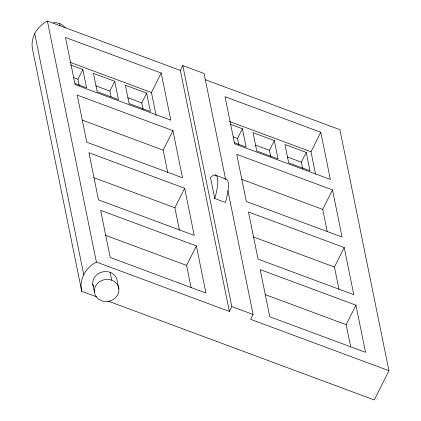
<?xml version="1.0" encoding="UTF-8"?>
<svg xmlns="http://www.w3.org/2000/svg" width="421" height="421" viewBox="0 0 421 421"><rect width="100%" height="100%" fill="white"/><g stroke="black" fill="none" stroke-linecap="round" stroke-linejoin="round"><path stroke-width="0.63" d="M79.232 85.526L77.948 79.201L82.832 69.454L70.675 64.939M111.018 96.746L109.86 91.057L114.744 81.306L93.467 73.401L97.198 91.741L118.475 99.64L114.744 81.306M143.061 109.228L141.772 102.908L146.655 93.157L125.379 85.258L129.11 103.592L150.386 111.497L146.655 93.157M156.107 115.454L151.439 92.515L161.206 73.012L65.471 37.453L75.059 84.605L170.794 120.164L161.206 73.012M180.351 70.433L47.384 21.05L96.398 262.051L229.366 311.435L180.351 70.433L182.793 65.56L204.069 73.459L225.561 179.141M167.7 172.447L163.164 150.144L172.926 130.642L77.19 95.083L86.784 142.235L182.519 177.794L172.926 130.642M179.42 230.076L174.883 207.774L184.651 188.271L88.91 152.718L98.503 199.87L194.239 235.423L184.651 188.271M238.796 144.787L237.507 138.467L242.391 128.715L230.234 124.2M191.139 287.706L186.603 265.404L196.37 245.906L100.635 210.347L110.223 257.499L205.958 293.058L196.37 245.906M270.708 156.638L269.424 150.318L274.303 140.567L253.032 132.668L256.757 151.002L278.034 158.906L274.303 140.567M302.62 168.495L301.336 162.169L306.214 152.418L284.943 144.519L288.669 162.853L309.945 170.758L306.214 152.418M229.366 311.435L231.808 306.562L182.793 65.56M315.54 174.078L311.003 151.776L320.77 132.273L225.03 96.714L234.623 143.871L330.359 179.425L320.77 132.273M227.919 190.739L253.084 314.461L250.642 319.339L388.925 370.696L374.28 399.95L108.234 301.136M327.259 231.708L322.723 209.405L332.49 189.903L236.755 154.349L246.343 201.501L342.078 237.055L332.49 189.903M338.979 289.338L334.442 267.035L344.21 247.537L248.474 211.979L258.062 259.131L353.798 294.689L344.21 247.537M350.704 346.967L346.167 324.665L355.929 305.167L260.194 269.608L269.787 316.76L365.523 352.319L355.929 305.167M205.311 79.706L339.91 129.7L388.925 370.696M69.818 62.197L151.439 92.515M229.382 121.459L311.003 151.776M73.691 77.622L77.948 79.201M95.877 85.863L109.86 91.057M127.795 97.714L141.772 102.908M233.255 136.883L237.507 138.467M255.442 145.124L269.424 150.318M287.354 156.975L301.336 162.169M75.012 83.5L86.563 87.789L82.832 69.454M234.571 142.761L246.122 147.05L242.391 128.715M82.153 120.059L163.164 150.144M241.717 179.32L322.723 209.405M215.02 174.999L225.656 178.951M214.752 198.512A29.381 7.652 -69.6 0 0 210.489 177.557L214.752 198.512L225.388 202.464A29.381 7.652 -69.6 0 0 224.798 179.014M93.878 177.688L174.883 207.774M253.437 236.949L334.442 267.035M105.597 235.318L186.603 265.404M265.156 294.579L346.167 324.665M231.808 306.562L253.084 314.461M47.384 21.05A29.381 26.165 -11.5 0 0 32.733 50.304L81.753 291.3L96.53 296.794M118.864 288.938A12.341 10.988 -11.5 0 0 99.519 281.749A12.341 10.988 -11.5 0 0 101.503 300.699A12.341 10.988 -11.5 0 0 118.864 288.938L117.27 281.075A12.341 10.988 -11.5 0 0 102.298 271.955A12.341 10.988 -11.5 0 0 93.509 286.912M59.545 23.508L60.035 25.923M110.16 272.366L111.754 280.223M92.794 284.128L94.393 291.99M34.738 33.701L83.758 274.702M81.753 291.3A29.381 26.165 -11.5 0 1 96.398 262.051M53.272 22.802A12.341 10.988 -11.5 0 1 65.129 27.897"/></g></svg>
